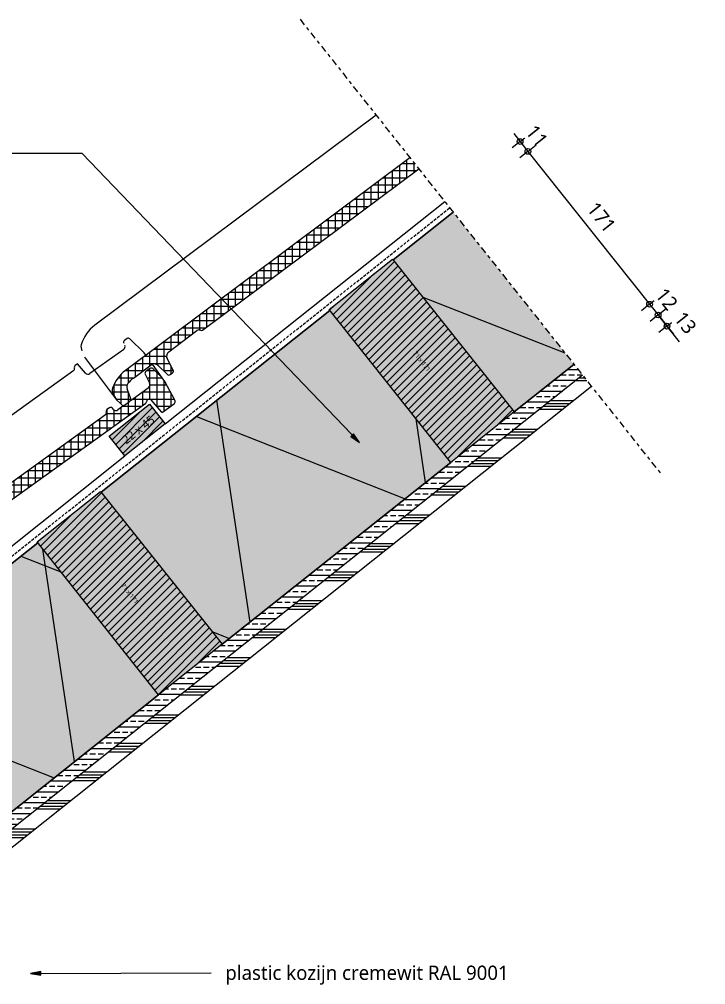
# Model space of a CAD drawing. Header units: millimetres. Extents: x 1813 to 34621, y -2347 to 13791.
# Drawn here: x 3079 to 3680, y 6881 to 7726 of the extents above; entities that cross this region are included whole.
import ezdxf

# ---------------------------------------------------------------- set-up
doc = ezdxf.new("R2010")
doc.units = ezdxf.units.MM
doc.linetypes.add('MV_center', pattern=[15, 6, -3, 3, -3])
doc.linetypes.add('MV_hidden', pattern=[3.75, 2.5, -1.25])
for name, color, linetype, lineweight in [('A-ANNO-DIMS', 211, 'Continuous', 13), ('A-ANNO-DIMS-5', 211, 'Continuous', 13), ('A-ANNO-NOTE', 131, 'Continuous', 18), ('A-DETL', 90, 'Continuous', 13), ('A-DETL-GENF', 92, 'Continuous', 18), ('A-DETL-MEDM', 33, 'Continuous', 18), ('A-DETL-THIN', 151, 'Continuous', 18), ('G-ANNO-TEXT', 231, 'Continuous', 13)]:
    doc.layers.add(name, color=color, linetype=linetype, lineweight=lineweight)
doc.styles.add('Segoe UI', font='segoeui.ttf', dxfattribs={"height": 7.5})
doc.styles.add('Segoe UI_1', font='segoeui.ttf', dxfattribs={"height": 4})
doc.styles.add('Segoe UI_3', font='segoeui.ttf', dxfattribs={"height": 12.5})
doc.dimstyles.new('2_5_mm', dxfattribs={"dimscale": 304.8, "dimtxt": 13.092049, "dimasz": 0.016404, "dimexe": 0.029528, "dimexo": 0.0625, "dimgap": 0.014764, "dimtad": 1, "dimdec": 0, "dimzin": 0, "dimdsep": 46, "dimtxsty": 'Segoe UI_3', "dimblk1": 'DOTBLANK', "dimblk2": 'DOTBLANK', "dimsah": 1, "dimcen": 0.09, "dimdle": 0.029528, "dimazin": 0, "dimtfac": 1, "dimtdec": 4, "dimtix": 1, "dimtmove": 1, "dimatfit": 3, "dimfxl": 0.029528, "dimfxlon": 1, "dimtvp": 1, "dimtfill": 1, "dimtolj": 1, "dimtzin": 0, "dimarcsym": 2})
doc.dimstyles.new('2_5_mm_1', dxfattribs={"dimscale": 304.8, "dimtxt": 13.092049, "dimasz": 0.016404, "dimexe": 0.029528, "dimexo": 0.0625, "dimgap": 0.014764, "dimtad": 1, "dimdec": 0, "dimzin": 0, "dimdsep": 46, "dimtxsty": 'Segoe UI_3', "dimblk1": 'DOTBLANK', "dimblk2": 'DOTBLANK', "dimsah": 1, "dimcen": 0.09, "dimdle": 0.029528, "dimazin": 0, "dimtfac": 1, "dimtdec": 4, "dimtix": 1, "dimtmove": 0, "dimatfit": 3, "dimfxl": 0.029528, "dimfxlon": 1, "dimtvp": 1, "dimtfill": 1, "dimtolj": 1, "dimtzin": 0, "dimarcsym": 2})
pattern_1 = [(0, (0, 0), (0, 6.25), []), (90, (0, 0), (-6.25, 4e-16), [])]

# ---------------------------------------------------------------- blocks, each defined once
blk = doc.blocks.new('42 isolatie - Type 1-3786500-Details Verbouwingen')
at = {"layer": 'A-DETL-GENF'}
h = blk.add_hatch(color=256, dxfattribs=at)
h.paths.add_polyline_path([(668.05, -0.8), (480.04, -0.8), (480.04, -170.8), (580.05, -170.8), (598.12, -148.08), (569.2, -125.07), (661.03, -9.62)])
h.paths.add_polyline_path([(409.04, -0.8), (153.32, -0.8), (153.32, -170.8), (409.04, -170.8), (409.04, -7.88)])
h.paths.add_polyline_path([(82.32, -0.8), (15.49, -0.8), (15.32, -170.8), (82.32, -170.8), (82.32, -48.66)])
at = {"layer": 'A-DETL-GENF', "lineweight": 13}
h = blk.add_hatch(dxfattribs=at)
h.set_pattern_fill('FP_4', color=256, style=0, pattern_type=2)
h.set_pattern_definition([(300, (-2130.3, -171.02), (-147.224, -85), []), (240, (-2130.3, -171.02), (-147.224, 85), [])])
h.paths.add_polyline_path([(668.05, -0.8), (480.04, -0.8), (480.04, -170.8), (580.05, -170.8), (598.12, -148.08), (569.2, -125.07), (661.03, -9.62)])
h.paths.add_polyline_path([(409.04, -0.8), (153.32, -0.8), (153.32, -170.8), (409.04, -170.8), (409.04, -7.88)])
h.paths.add_polyline_path([(82.32, -0.8), (15.49, -0.8), (15.32, -170.8), (82.32, -170.8), (82.32, -48.66)])
at = {"layer": 'A-DETL-GENF'}
for p, q in [((82.32, -0.8), (15.49, -0.8)), ((409.04, -0.8), (153.32, -0.8)), ((668.05, -0.8), (480.04, -0.8)), ((580.05, -170.8), (598.12, -148.08)), ((580.05, -170.8), (598.12, -148.08)), ((15.32, -170.8), (82.32, -170.8)), ((15.32, -170.8), (82.32, -170.8)), ((153.32, -170.8), (409.04, -170.8)), ((153.32, -170.8), (409.04, -170.8)), ((480.04, -170.8), (534.7, -170.8)), ((480.04, -170.8), (534.7, -170.8)), ((534.7, -170.8), (580.05, -170.8))]:
    blk.add_line(p, q, dxfattribs=at)
blk = doc.blocks.new('NLRS_00_DI_maskeer - Type 1-4234590-Details Verbouwingen')
at = {"layer": 'A-DETL-GENF', "linetype": 'MV_center'}
blk.add_line((-100, 0), (410, 0), dxfattribs=at)
blk = doc.blocks.new('00 hout_rechthoekig_sls - Vuren Gewolmaniseerd 22x45-3429568-Details Verbouwingen')
at = {"layer": 'A-DETL-GENF', "lineweight": 13}
blk.add_hatch(color=256, dxfattribs=at).paths.add_polyline_path([(0, -22), (45, -22), (45, 0), (0, 0), (0, -20.77)])
at = {"layer": 'A-DETL-MEDM', "lineweight": 13}
h = blk.add_hatch(dxfattribs=at)
h.set_pattern_fill('FP_62', color=256, style=0, pattern_type=2)
h.set_pattern_definition([(6.5, (-7054.091, -3794.948), (-0.566016, 4.9678593), [])])
h.paths.add_polyline_path([(0, -22), (45, -22), (45, 0), (0, 0), (0, -20.77)])
at = {"layer": 'A-DETL-MEDM'}
for p, q in [((0, 0), (45, 0)), ((0, -22), (0, 0)), ((45, 0), (45, -22)), ((45, 0), (45, -22)), ((45, 0), (45, -22)), ((45, -22), (0, -22)), ((45, -22), (0, -22))]:
    blk.add_line(p, q, dxfattribs=at)
blk = doc.blocks.new('00 hout_rechthoekig_sls - Vuren 71x171-V30-Details Verbouwingen')
at = {"layer": 'A-DETL-GENF', "lineweight": 13}
blk.add_hatch(color=256, dxfattribs=at).paths.add_polyline_path([(171, -71), (171, 0), (0, 0), (0, -71)])
at = {"layer": 'A-DETL-MEDM', "lineweight": 13}
h = blk.add_hatch(dxfattribs=at)
h.set_pattern_fill('FP_63', color=256, style=0, pattern_type=2)
h.set_pattern_definition([(96.5, (3761.948, -7344.815), (-4.9678593, -0.566016), [])])
h.paths.add_polyline_path([(171, -71), (171, 0), (0, 0), (0, -71)])
at = {"layer": 'A-DETL-MEDM'}
for p, q in [((0, 0), (171, 0)), ((0, -71), (0, 0)), ((171, 0), (171, -71)), ((171, 0), (171, -71)), ((171, 0), (171, -71)), ((171, -71), (0, -71)), ((171, -71), (0, -71))]:
    blk.add_line(p, q, dxfattribs=at)
blk = doc.blocks.new('00 hout_rechthoekig_sls - Vuren 71x171-V31-Details Verbouwingen')
at = {"layer": 'A-DETL-GENF', "lineweight": 13}
blk.add_hatch(color=256, dxfattribs=at).paths.add_polyline_path([(171, -71), (171, 0), (0, 0), (0, -71)])
at = {"layer": 'A-DETL-MEDM', "lineweight": 13}
h = blk.add_hatch(dxfattribs=at)
h.set_pattern_fill('FP_64', color=256, style=0, pattern_type=2)
h.set_pattern_definition([(96.5, (3761.948, -7018.093), (-4.9678593, -0.566016), [])])
h.paths.add_polyline_path([(171, -71), (171, 0), (0, 0), (0, -71)])
at = {"layer": 'A-DETL-MEDM'}
for p, q in [((0, 0), (171, 0)), ((0, -71), (0, 0)), ((171, 0), (171, -71)), ((171, 0), (171, -71)), ((171, 0), (171, -71)), ((171, -71), (0, -71)), ((171, -71), (0, -71))]:
    blk.add_line(p, q, dxfattribs=at)
blk = doc.blocks.new('DIMBLOCK15-Details Verbouwingen')
at = {"layer": 'A-ANNO-DIMS-5'}
for p, q in [((3512.27, 7626.27), (3524.72, 7610.62)), ((3517.87, 7619.23), (3524.91, 7624.83)), ((3517.87, 7619.23), (3510.83, 7613.63)), ((3524.72, 7610.62), (3531.76, 7616.23)), ((3524.72, 7610.62), (3517.67, 7605.02))]:
    blk.add_line(p, q, dxfattribs=at)
for centre in [(3517.87, 7619.23), (3524.72, 7610.62)]:
    blk.add_circle(centre, 2.5, dxfattribs=at)
at = {"layer": 'A-ANNO-DIMS-5', "color": 0, "insert": (3531.65, 7635.33), "char_height": 12.5, "width": 22.8516, "attachment_point": 1, "rotation": 308.5, "line_spacing_factor": 1.142579, "style": 'Segoe UI_3', "bg_fill": 3, "box_fill_scale": 1.25, "bg_fill_color": 9, "bg_fill_true_color": 13158600, "bg_fill_transparency": 0}
blk.add_mtext('11', dxfattribs=at)
blk = doc.blocks.new('_DotBlank')
at = {"color": 0, "linetype": 'ByBlock', "lineweight": -2}
blk.add_line((-0.5, 0), (-1, 0), dxfattribs=at)
blk.add_circle((0, 0), 0.5, dxfattribs=at)
blk = doc.blocks.new('DIMBLOCK16-Details Verbouwingen')
at = {"layer": 'A-ANNO-DIMS-5'}
for p, q in [((3524.72, 7610.62), (3531.76, 7616.23)), ((3524.72, 7610.62), (3517.67, 7605.02)), ((3524.72, 7610.62), (3631.17, 7476.8)), ((3631.17, 7476.8), (3638.21, 7482.4)), ((3631.17, 7476.8), (3624.12, 7471.19))]:
    blk.add_line(p, q, dxfattribs=at)
for centre in [(3524.72, 7610.62), (3631.17, 7476.8)]:
    blk.add_circle(centre, 2.5, dxfattribs=at)
at = {"layer": 'A-ANNO-DIMS-5', "color": 0, "insert": (3585.34, 7567.84), "char_height": 12.5, "width": 34.2774, "attachment_point": 1, "rotation": 308.5, "line_spacing_factor": 1.142579, "style": 'Segoe UI_3', "bg_fill": 3, "box_fill_scale": 1.25, "bg_fill_color": 9, "bg_fill_true_color": 13158600, "bg_fill_transparency": 0}
blk.add_mtext('171', dxfattribs=at)
blk = doc.blocks.new('DIMBLOCK17-Details Verbouwingen')
at = {"layer": 'A-ANNO-DIMS-5'}
for p, q in [((3631.17, 7476.8), (3638.21, 7482.4)), ((3631.17, 7476.8), (3624.12, 7471.19)), ((3631.17, 7476.8), (3638.64, 7467.41)), ((3638.64, 7467.41), (3645.68, 7473.01)), ((3638.64, 7467.41), (3631.59, 7461.8))]:
    blk.add_line(p, q, dxfattribs=at)
for centre in [(3631.17, 7476.8), (3638.64, 7467.41)]:
    blk.add_circle(centre, 2.5, dxfattribs=at)
at = {"layer": 'A-ANNO-DIMS-5', "color": 0, "insert": (3645.26, 7492.51), "char_height": 12.5, "width": 22.8516, "attachment_point": 1, "rotation": 308.5, "line_spacing_factor": 1.142579, "style": 'Segoe UI_3', "bg_fill": 3, "box_fill_scale": 1.25, "bg_fill_color": 9, "bg_fill_true_color": 13158600, "bg_fill_transparency": 0}
blk.add_mtext('12', dxfattribs=at)
blk = doc.blocks.new('DIMBLOCK18-Details Verbouwingen')
at = {"layer": 'A-ANNO-DIMS-5'}
for p, q in [((3638.64, 7467.41), (3645.68, 7473.01)), ((3638.64, 7467.41), (3631.59, 7461.8)), ((3638.64, 7467.41), (3652.02, 7450.58)), ((3639.16, 7466.74), (3642.53, 7462.51)), ((3657.24, 7444.01), (3639.16, 7466.74)), ((3646.42, 7457.62), (3653.46, 7463.23)), ((3646.42, 7457.62), (3639.37, 7452.02))]:
    blk.add_line(p, q, dxfattribs=at)
for centre in [(3638.64, 7467.41), (3646.42, 7457.62)]:
    blk.add_circle(centre, 2.5, dxfattribs=at)
at = {"layer": 'A-ANNO-DIMS-5', "color": 0, "insert": (3661.67, 7471.87), "char_height": 12.5, "width": 22.8516, "attachment_point": 1, "rotation": 308.5, "line_spacing_factor": 1.142579, "style": 'Segoe UI_3', "bg_fill": 3, "box_fill_scale": 1.25, "bg_fill_color": 9, "bg_fill_true_color": 13158600, "bg_fill_transparency": 0}
blk.add_mtext('13', dxfattribs=at)

msp = doc.modelspace()

# ---------------------------------------------------------------- hatches: boundary and pattern name
at = {"layer": 'A-DETL-GENF', "lineweight": 13}
h = msp.add_hatch(dxfattribs=at)
h.set_pattern_fill('FP_19', color=254, style=0, pattern_type=2)
h.set_pattern_definition(pattern_1)
h.paths.add_polyline_path([(3170.72, 7388.1), (3171.18, 7388.19), (3171.6, 7388.39), (3175.95, 7391.64), (3176.39, 7392.06), (3176.73, 7392.58), (3176.96, 7393.16), (3177.05, 7393.77), (3177.01, 7394.39), (3176.83, 7394.98), (3173.77, 7402.64), (3173.5, 7403.6), (3173.42, 7404.6), (3173.56, 7405.58), (3173.9, 7406.52), (3174.43, 7407.37), (3176.79, 7409.95), (3179.44, 7412.22), (3194.79, 7423.68), (3195.75, 7424.22), (3196.82, 7424.52), (3197.93, 7424.57), (3199.02, 7424.36), (3200.03, 7423.9), (3200.9, 7423.22), (3209.43, 7415.11), (3209.83, 7414.93), (3210.26, 7414.85), (3210.7, 7414.87), (3211.12, 7415), (3211.5, 7415.22), (3213.93, 7417.09), (3214.17, 7417.46), (3214.32, 7417.88), (3214.37, 7418.32), (3214.31, 7418.75), (3214.15, 7419.16), (3208.95, 7429.23), (3208.54, 7430.26), (3208.38, 7431.36), (3208.49, 7432.46), (3208.85, 7433.51), (3209.45, 7434.45), (3210.24, 7435.22), (3235, 7453.72), (3235.55, 7454.04), (3236.16, 7454.23), (3236.79, 7454.28), (3237.42, 7454.2), (3238.4, 7453.85), (3238.8, 7453.8), (3239.21, 7453.84), (3239.59, 7453.96), (3239.94, 7454.17), (3429.05, 7595.42), (3421.42, 7605.03), (3172.32, 7418.93), (3167.71, 7414.55), (3163.95, 7409.42), (3161.16, 7403.71), (3160.8, 7402.16), (3160.8, 7400.58), (3161.15, 7399.04), (3161.85, 7397.62), (3164.69, 7393.06), (3169.8, 7388.26), (3170.25, 7388.13)])
h = msp.add_hatch(dxfattribs=at)
h.set_pattern_fill('FP_19', color=254, style=0, pattern_type=2)
h.set_pattern_definition(pattern_1)
h.paths.add_polyline_path([(2881.61, 7153.91), (2882.07, 7154), (2882.49, 7154.19), (2886.89, 7157.35), (2887.35, 7157.77), (2887.7, 7158.28), (2887.93, 7158.86), (2888.04, 7159.47), (2888, 7160.08), (2887.84, 7160.68), (2884.92, 7168.4), (2884.65, 7169.36), (2884.6, 7170.36), (2884.75, 7171.34), (2885.11, 7172.27), (2885.65, 7173.11), (2888.06, 7175.65), (2890.75, 7177.87), (2906.29, 7189.07), (2907.27, 7189.59), (2908.34, 7189.87), (2909.45, 7189.9), (2910.54, 7189.67), (2911.54, 7189.19), (2912.4, 7188.5), (2920.78, 7180.24), (2921.18, 7180.05), (2921.61, 7179.97), (2922.11, 7180), (2922.47, 7180.1), (2922.86, 7180.31), (2925.32, 7182.15), (2925.57, 7182.51), (2925.72, 7182.92), (2925.78, 7183.36), (2925.73, 7183.8), (2925.58, 7184.21), (2920.55, 7194.36), (2920.16, 7195.4), (2920.02, 7196.5), (2920.15, 7197.61), (2920.53, 7198.65), (2921.14, 7199.58), (2922.11, 7200.45), (2947.02, 7218.4), (2947.58, 7218.7), (2948.19, 7218.88), (2948.82, 7218.93), (2949.45, 7218.83), (2950.42, 7218.47), (2950.83, 7218.41), (2951.23, 7218.44), (2951.62, 7218.56), (2951.97, 7218.76), (3190.39, 7390.5), (3190.58, 7390.78), (3190.69, 7391.1), (3190.77, 7391.85), (3190.9, 7392.26), (3191.12, 7392.62), (3191.42, 7392.92), (3192.52, 7393.59), (3192.95, 7393.67), (3193.38, 7393.65), (3193.8, 7393.53), (3194.17, 7393.32), (3194.49, 7393.03), (3203.55, 7382.52), (3203.93, 7382.26), (3204.38, 7382.21), (3204.81, 7382.38), (3215.61, 7390.22), (3215.86, 7390.6), (3216.01, 7391.03), (3216.05, 7391.48), (3215.99, 7391.93), (3215.81, 7392.36), (3206.86, 7409.22), (3204.67, 7412.26), (3195.92, 7420.72), (3195.52, 7420.89), (3195.1, 7420.97), (3194.66, 7420.96), (3194.24, 7420.84), (3193.86, 7420.63), (3190.19, 7417.98), (3189.89, 7417.69), (3189.67, 7417.33), (3189.53, 7416.93), (3189.49, 7416.45), (3189.53, 7416.1), (3189.67, 7415.7), (3193.34, 7408.1), (3193.63, 7407.27), (3193.72, 7406.41), (3193.6, 7405.55), (3193.29, 7404.73), (3192.8, 7404.02), (3192.16, 7403.43), (3176.39, 7392.06), (3175.95, 7391.64), (3171.6, 7388.39), (3171.18, 7388.19), (3170.88, 7388.1), (3165.66, 7384.35), (3165.06, 7384.02), (3164.39, 7383.85), (3163.7, 7383.84), (3163.03, 7384.01), (3162.41, 7384.33), (3161.9, 7384.79), (3160.66, 7386.16), (3160.26, 7386.39), (3159.82, 7386.52), (3159.36, 7386.53), (3158.91, 7386.44), (3158.5, 7386.25), (3155.87, 7384.29), (3155.64, 7383.95), (3155.48, 7383.58), (3155.41, 7383.17), (3155.43, 7382.77), (3155.68, 7381.93), (3155.72, 7381.47), (3155.64, 7381.02), (3155.45, 7380.59), (3155.17, 7380.23), (3154.81, 7379.94), (2883.74, 7184.71), (2879.06, 7180.41), (2875.21, 7175.35), (2872.32, 7169.68), (2871.94, 7168.15), (2871.9, 7166.56), (2872.23, 7165.02), (2872.9, 7163.58), (2875.66, 7158.97), (2880.69, 7154.09), (2881.14, 7153.94)])
h = msp.add_hatch(dxfattribs=at)
h.set_pattern_fill('FP_11', color=250, style=0, pattern_type=2)
h.set_pattern_definition([(0, (0, 0), (0, 9.476), []), (0, (0, 4.738), (0, 9.476), [4.738, -2.369])])
h.paths.add_polyline_path([(3057.69, 7005.3), (3572.46, 7414.77), (3565, 7424.16), (3054.3, 7017.94), (3054.3, 7009.56), (3054.6, 7009.19)])
h = msp.add_hatch(dxfattribs=at)
h.set_pattern_fill('FP_9', color=254, style=0, pattern_type=2)
h.set_pattern_definition([(0, (0, 10), (0, 25), []), (0, (0, 12.5), (0, 25), []), (0, (0, 15), (0, 25), []), (0, (0, 17.5), (0, 25), [])])
h.paths.add_polyline_path([(3054.6, 6986.87), (3580.23, 7404.98), (3572.46, 7414.77), (3054.6, 7002.84)])
at = {"layer": 'G-ANNO-TEXT'}
for color, points in [(7, [(3377.12, 7355.76), (3372.03, 7363.36), (3369.74, 7361.16)]), (39, [(3089.31, 6891.01), (3098.32, 6889.46), (3098.3, 6892.64)])]:
    msp.add_hatch(color=color, dxfattribs=at).paths.add_polyline_path(points)

# ---------------------------------------------------------------- linework, layer by layer
at = {"layer": 'A-DETL', "lineweight": 18}
for p, q in [((3391.72, 7642.44), (3145.49, 7458.51)), ((3207.09, 7372.03), (3451.84, 7566.71)), ((3406.87, 7515.6), (3459.3, 7557.31)), ((3151.17, 7312.21), (3351.3, 7471.4)), ((3173.87, 7446.72), (3171.49, 7445.01)), ((3188.71, 7434.42), (3176.27, 7446.54)), ((3170.89, 7437.34), (3141.33, 7416.05)), ((3136.62, 7430.63), (3164.69, 7393.06)), ((3190.23, 7432.31), (3188.71, 7434.42)), ((3130.33, 7424.59), (3128.4, 7423.21)), ((3137.52, 7416.54), (3130.33, 7424.59)), ((3204.67, 7412.26), (3196.01, 7424.29)), ((3127.09, 7418.81), (2857.61, 7224.75)), ((3572.46, 7414.77), (3054.6, 7002.84)), ((3054.6, 6986.87), (3580.23, 7404.98)), ((3053.61, 7249.94), (3171.87, 7344.01)), ((3052.83, 7233.99), (3095.61, 7268.02))]:
    msp.add_line(p, q, dxfattribs=at)
at = {"layer": 'A-DETL', "linetype": 'MV_hidden', "lineweight": 18}
msp.add_line((3049.12, 7237.43), (3456.19, 7561.23), dxfattribs=at)
at = {"layer": 'A-DETL', "lineweight": 18}
for centre, radius, start, end in [((3164.9, 7432.52), 32.44, 126.7587, 164.05914), ((3172.59, 7443.49), 1.87, 125.87998, 205.87515), ((3174.96, 7445.2), 1.87, 45.85069, 125.84743), ((3140.99, 7439.48), 7.54, 165.0072, 208.13997), ((3169.26, 7439.63), 2.81, 305.65875, 25.65791), ((3125.99, 7420.34), 1.88, 305.89146, 21.26967), ((3129.49, 7421.69), 1.87, 125.75806, 201.04976), ((3139.68, 7418.33), 2.81, 219.57382, 305.76583)]:
    msp.add_arc(centre, radius, start, end, dxfattribs=at)
at = {"layer": 'A-DETL-THIN'}
for p, q in [((3421.42, 7605.03), (3172.32, 7418.93)), ((3239.94, 7454.17), (3429.05, 7595.42)), ((3210.24, 7435.22), (3235, 7453.72)), ((3214.15, 7419.16), (3208.95, 7429.23)), ((3179.44, 7412.22), (3194.79, 7423.68)), ((3193.86, 7420.63), (3190.19, 7417.98)), ((3204.67, 7412.26), (3196.26, 7420.45)), ((3200.9, 7423.22), (3209.08, 7415.37)), ((3565, 7424.16), (3512.69, 7382.56)), ((3189.67, 7415.7), (3193.34, 7408.1)), ((3206.86, 7409.22), (3204.67, 7412.26)), ((3211.5, 7415.22), (3213.62, 7416.79)), ((3176.83, 7394.98), (3173.77, 7402.64)), ((3192.16, 7403.43), (3176.39, 7392.07)), ((3215.81, 7392.36), (3206.86, 7409.22)), ((3161.85, 7397.62), (3164.69, 7393.06)), ((2951.97, 7218.76), (3190.15, 7390.27)), ((3158.5, 7386.25), (3156.17, 7384.57)), ((3161.9, 7384.79), (3160.99, 7385.85)), ((3164.69, 7393.06), (3167.62, 7390.31)), ((3170.94, 7388.15), (3165.66, 7384.35)), ((3167.62, 7390.31), (3169.8, 7388.26)), ((3171.6, 7388.39), (3175.95, 7391.64)), ((3194.49, 7393.03), (3203.55, 7382.52)), ((3204.81, 7382.38), (3215.27, 7389.91)), ((3154.81, 7379.94), (2883.74, 7184.71)), ((3457.13, 7338.36), (3257, 7179.17)), ((3201.43, 7134.97), (3054.3, 7017.94))]:
    msp.add_line(p, q, dxfattribs=at)
for centre, radius, start, end in [((3236.72, 7451.36), 2.92, 63.80003, 126.18306), ((3238.82, 7455.67), 1.87, 244.39429, 306.81767), ((3213.11, 7431.47), 4.72, 127.31521, 208.29325), ((3194.96, 7419.11), 1.87, 45.84867, 125.84726), ((3197.57, 7419.82), 4.76, 45.5522, 125.84059), ((3212.48, 7418.29), 1.88, 306.99134, 27.47202), ((3194.47, 7391), 35.65, 128.41886, 159.12171), ((3196.72, 7389.35), 28.66, 127.07347, 141.05397), ((3191.36, 7416.51), 1.88, 128.56023, 205.7368), ((3210.38, 7416.73), 1.88, 226.08669, 306.57914), ((3167.69, 7401.36), 6.94, 160.22708, 212.60011), ((3178.17, 7404.44), 4.75, 141.9714, 202.27308), ((3189.97, 7406.47), 3.74, 305.78695, 25.79222), ((3174.22, 7393.88), 2.83, 307.51153, 22.86504), ((3159.51, 7384.62), 1.92, 39.72243, 121.99666), ((3170.58, 7390.01), 1.91, 246.07909, 302.35279), ((3189.33, 7391.41), 1.4, 305.75797, 0.90709), ((3192.6, 7391.46), 1.88, 115.90245, 181.04134), ((3193.08, 7391.81), 1.87, 40.77058, 133.97357), ((3214.18, 7391.43), 1.88, 305.6974, 29.43172), ((3153.82, 7381.57), 1.9, 301.49458, 25.03458), ((3157.28, 7383.06), 1.88, 126.53431, 201.62092), ((3164.03, 7386.64), 2.81, 220.92775, 305.63827), ((3204.26, 7383.14), 0.938, 221.01735, 305.99688)]:
    msp.add_arc(centre, radius, start, end, dxfattribs=at)
at = {"layer": 'G-ANNO-TEXT', "color": 250}
for p, q in [((3134.52, 7608.8), (2922.05, 7608.8)), ((3377.12, 7355.76), (3134.52, 7608.8)), ((3372.03, 7363.36), (3369.74, 7361.16)), ((3369.74, 7361.16), (3377.12, 7355.76)), ((3377.12, 7355.76), (3372.03, 7363.36))]:
    msp.add_line(p, q, dxfattribs=at)
at = {"layer": 'G-ANNO-TEXT', "color": 39}
for p, q in [((3098.3, 6892.64), (3089.31, 6891.01)), ((3089.31, 6891.01), (3247.33, 6891.67)), ((3089.31, 6891.01), (3098.32, 6889.46)), ((3098.32, 6889.46), (3098.3, 6892.64))]:
    msp.add_line(p, q, dxfattribs=at)

# ---------------------------------------------------------------- block references
at = {"layer": 'A-DETL-GENF', "linetype": 'MV_center', "rotation": 308.4433511846031}
msp.add_blockref('NLRS_00_DI_maskeer - Type 1-4234590-Details Verbouwingen', (3387.4, 7647.9), dxfattribs=at)
at = {"layer": 'A-DETL-GENF', "rotation": 218.4999999999999}
msp.add_blockref('42 isolatie - Type 1-3786500-Details Verbouwingen', (3577.62, 7433.18), dxfattribs=at)
at = {"layer": 'A-DETL-MEDM', "lineweight": 13}
for name, p, rotation in [('00 hout_rechthoekig_sls - Vuren 71x171-V30-Details Verbouwingen', (3406.24, 7516.39), 308.4999999999871), ('00 hout_rechthoekig_sls - Vuren Gewolmaniseerd 22x45-3429568-Details Verbouwingen', (3158.18, 7361.23), 38.50000000000193), ('00 hout_rechthoekig_sls - Vuren 71x171-V31-Details Verbouwingen', (3150.55, 7313), 308.4999999999871)]:
    msp.add_blockref(name, p, dxfattribs=dict(at, rotation=rotation))

# ---------------------------------------------------------------- texts
at = {"layer": 'A-ANNO-NOTE', "lineweight": 13, "attachment_point": 1}
for s, insert, char_height, width, rotation, style in [('71 x 171', (3426.98, 7436.36), 4, 27.6582, 308.5, 'Segoe UI_1'), ('22 x 45', (3168.55, 7359.83), 7.5, 40.4852, 38.5, 'Segoe UI'), ('71 x 171', (3171.29, 7232.97), 4, 27.6582, 308.5, 'Segoe UI_1')]:
    msp.add_mtext(s, dxfattribs=dict(at, insert=insert, char_height=char_height, width=width, rotation=rotation, style=style))
at = {"layer": 'G-ANNO-TEXT', "color": 39, "insert": (3259.83, 6897.92), "char_height": 12.5, "width": 306.6455, "attachment_point": 1, "rotation": 360, "style": 'Segoe UI_3'}
msp.add_mtext('plastic kozijn cremewit RAL 9001', dxfattribs=at)

# ---------------------------------------------------------------- next in the draw order: dimensions: what is measured, and where the dimension line sits
at = {"layer": 'A-ANNO-DIMS'}
dim = msp.add_linear_dim(base=(3524.72, 7610.62), p1=(3524.91, 7624.83), p2=(3517.67, 7605.02), angle=308.5, dimstyle='2_5_mm_1', override={"dimpost": '<>', "dimfxl": 21.095023}, dxfattribs=at)
dim.commit()
dim.dimension.update_dxf_attribs({"geometry": 'DIMBLOCK15-Details Verbouwingen', "text_midpoint": (3529.81, 7621.71)})

# ---------------------------------------------------------------- next in the draw order: dimensions: what is measured, and where the dimension line sits
dim = msp.add_linear_dim(base=(3631.17, 7476.8), p1=(3517.67, 7605.02), p2=(3638.21, 7482.4), angle=308.5, dimstyle='2_5_mm_1', override={"dimpost": '<>', "dimfxl": 171.944759}, dxfattribs=at)
dim.commit()
dim.dimension.update_dxf_attribs({"geometry": 'DIMBLOCK16-Details Verbouwingen', "text_midpoint": (3586.46, 7550.49)})

# ---------------------------------------------------------------- next in the draw order: dimensions: what is measured, and where the dimension line sits
dim = msp.add_linear_dim(base=(3638.64, 7467.41), p1=(3638.21, 7482.4), p2=(3631.59, 7461.8), angle=308.5, dimstyle='2_5_mm_1', override={"dimpost": '<>', "dimfxl": 21.633308}, dxfattribs=at)
dim.commit()
dim.dimension.update_dxf_attribs({"geometry": 'DIMBLOCK17-Details Verbouwingen', "text_midpoint": (3643.42, 7478.88)})

# ---------------------------------------------------------------- next in the draw order: dimensions: what is measured, and where the dimension line sits
dim = msp.add_linear_dim(base=(3646.42, 7457.62), p1=(3631.59, 7461.8), p2=(3639.37, 7452.02), angle=308.5, dimstyle='2_5_mm', override={"dimpost": '<>', "dimfxl": 12.5}, dxfattribs=at)
dim.commit()
dim.dimension.update_dxf_attribs({"geometry": 'DIMBLOCK18-Details Verbouwingen', "text_midpoint": (3662.27, 7457.74), "dimtype": 160, "text_rotation": 308.5})

doc.saveas('drawing.dxf')
